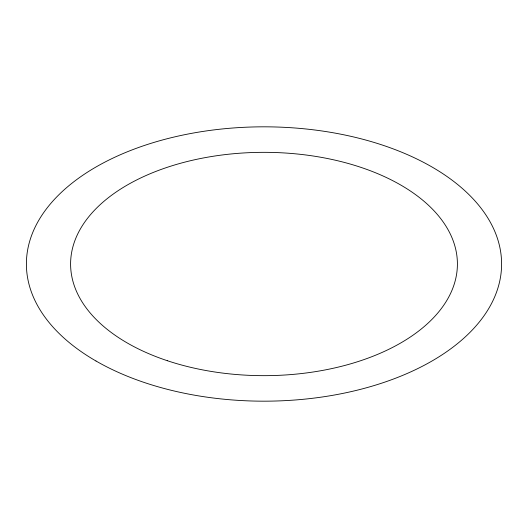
<?xml version="1.0" encoding="UTF-8"?>
<svg xmlns="http://www.w3.org/2000/svg" width="528" height="528" viewBox="0 0 528 528"><rect width="100%" height="100%" fill="white"/><g stroke="black" fill="none" stroke-linecap="round" stroke-linejoin="round"><path stroke-width="0.79" d="M95.99 361A237.6 137.174 0 0 0 493.502 299.501A237.6 137.174 0 0 0 202.508 131.498A237.6 137.174 0 0 0 95.99 361M167.297 360.703A193.406 111.665 0 0 0 457.406 264A193.406 111.665 0 0 0 167.297 167.297A193.406 111.665 0 0 0 167.297 360.703"/></g></svg>
